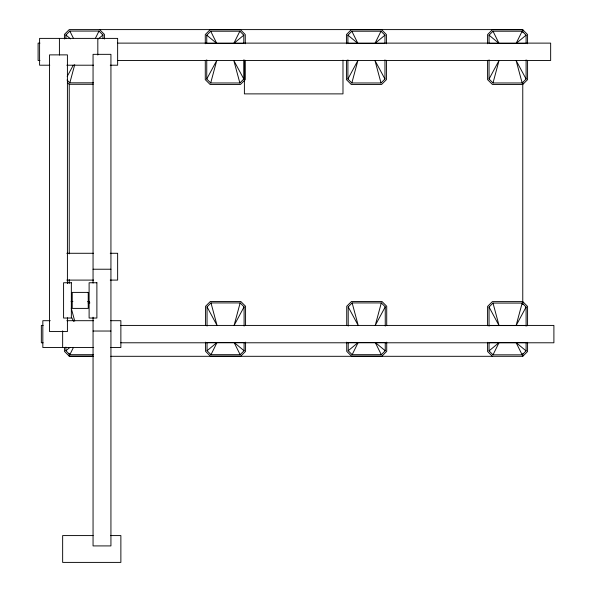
<?xml version="1.0" encoding="UTF-8"?>
<svg xmlns="http://www.w3.org/2000/svg" width="592" height="592" viewBox="0 0 592 592"><rect width="100%" height="100%" fill="white"/><g stroke="black" fill="none" stroke-linecap="round" stroke-linejoin="round"><path stroke-width="0.89" d="M93.536 82.828L69.841 82.828L74.733 64.654M210.7 82.976L216.753 60.48L206.749 79.032L210.7 82.976L239.856 82.976L243.8 79.032L243.8 59.844M240.152 302.926L234.099 325.422L244.096 306.878L240.152 302.926L210.989 302.926L207.045 306.878L207.045 326.066M351.848 82.976L357.901 60.48L347.904 79.032L351.848 82.976L381.011 82.976L384.955 79.032L384.955 59.844M381.3 302.926L375.247 325.422L385.251 306.878L381.3 302.926L352.144 302.926L348.2 306.878L348.2 326.066M493.003 82.976L499.049 60.48L489.051 79.032L493.003 82.976L522.159 82.976L526.103 79.032L526.103 59.844M522.159 303.082L516.106 325.578L526.103 307.026L522.159 303.082L493.003 303.082L489.051 307.026L489.051 326.214M95.371 38.391L98.997 31.073L102.949 35.017L102.949 38.672M65.897 347.082L65.897 350.738L69.841 354.682L73.475 347.363M239.856 31.221L233.803 43.423L243.8 35.165L239.856 31.221L210.7 31.221L206.749 35.165L206.749 43.394M210.989 354.682L217.042 342.479L207.045 350.738L210.989 354.682L240.152 354.682L244.096 350.738L244.096 342.509M381.011 31.221L374.958 43.423L384.955 35.165L381.011 31.221L351.848 31.221L347.904 35.165L347.904 43.394M352.144 354.682L358.197 342.479L348.2 350.738L352.144 354.682L381.3 354.682L385.251 350.738L385.251 342.509M522.159 31.221L516.106 43.423L526.103 35.165L522.159 31.221L493.003 31.221L489.051 35.165L489.051 43.394M493.003 354.837L499.049 342.627L489.051 350.886L493.003 354.837L522.159 354.837L526.103 350.886L526.103 342.664M67.199 76.457L73.282 65.172M65.897 38.672L65.897 35.017L69.841 31.073L98.997 31.073M110.8 356.303L522.766 356.303L527.576 351.5L527.576 342.294M98.279 38.872L102.949 35.017M65.897 350.738L69.893 347.437M39.953 43.12L38.103 43.12L38.103 60.48L39.953 60.48M117.527 43.12L550.656 43.12L550.656 60.48L117.527 60.48M207.252 43.423L243.305 43.423M348.399 43.423L384.452 43.423M489.554 43.423L525.607 43.423M49.758 65.209L39.59 65.209L39.59 38.391L117.638 38.391L117.638 65.209L110.245 65.209M66.807 65.209L93.61 65.209M93.166 84.293L69.234 84.293L67.429 82.495M66.807 253.28L93.61 253.28M110.245 253.28L117.638 253.28L117.638 280.097L110.245 280.097M93.055 269.227L110.933 269.227M66.807 280.097L93.61 280.097M71.077 301.461L72.912 301.461M87.646 301.461L89.481 301.461M88.067 302.926L89.888 302.926M50.224 320.694L42.831 320.694L42.831 347.511L93.662 347.511M66.859 320.694L93.662 320.694M110.704 320.694L120.872 320.694L120.872 347.511L110.704 347.511M43.186 325.422L41.344 325.422L41.344 342.783L43.186 342.783M120.761 325.422L553.897 325.422L553.897 342.783L120.761 342.783M489.554 325.578L525.607 325.578M93.055 331.032L110.933 331.032M207.548 342.479L243.601 342.479M348.695 342.479L384.748 342.479M489.554 342.627L525.607 342.627M69.841 354.682L93.536 354.682M93.166 356.155L69.234 356.155L64.424 351.345L64.424 347.667M93.247 356.303L69.234 356.303L69.234 353.535M93.144 535.582L62.648 535.582L62.648 562.4L120.872 562.4L120.872 535.582L110.704 535.582M489.051 35.165L499.049 43.423L493.003 31.221M347.904 35.165L357.901 43.423L351.848 31.221M206.749 35.165L216.753 43.423L210.7 31.221M526.103 350.886L516.106 342.627L522.159 354.837M65.897 35.017L70.559 38.872M385.251 350.738L375.247 342.479L381.3 354.682M244.096 350.738L234.099 342.479L240.152 354.682M492.389 356.303L487.586 351.5L487.586 342.294M99.611 29.6L104.414 34.41L104.414 39.005M67.022 80.009L69.841 82.828M526.103 79.032L516.106 60.48L522.159 82.976M384.955 79.032L374.958 60.48L381.011 82.976M489.051 307.026L499.049 325.578L493.003 303.082M243.8 79.032L233.803 60.48L239.856 82.976M348.2 306.878L358.197 325.422L352.144 302.926M207.045 306.878L217.042 325.422L210.989 302.926M71.543 317.356L73.719 321.389M69.841 31.073L73.475 38.391M71.24 308.121L74.733 321.101M527.576 43.756L527.576 34.558L522.766 29.748L492.389 29.748L487.586 34.558L487.586 43.756M527.576 60.317L527.576 79.639L522.766 84.449L492.389 84.449L487.586 79.639L487.586 60.317M527.576 325.741L527.576 306.419L522.766 301.609L492.389 301.609L487.586 306.419L487.586 325.741M526.103 35.165L526.103 43.394M526.103 307.026L526.103 326.214M522.766 32.368L522.766 29.6L69.234 29.6L64.424 34.41L64.424 39.005M522.766 82.207L522.766 304.621M522.766 353.535L522.766 356.303M489.051 59.844L489.051 79.032M489.051 342.664L489.051 350.886M386.717 325.585L386.717 306.264L381.914 301.461L351.537 301.461L346.727 306.264L346.727 325.585M386.717 342.146L386.717 351.345L381.914 356.155L351.537 356.155L346.727 351.345L346.727 342.146M386.428 43.756L386.428 34.558L381.618 29.748L351.241 29.748L346.431 34.558L346.431 43.756M386.428 60.317L386.428 79.639L381.618 84.449L351.241 84.449L346.431 79.639L346.431 60.317M385.251 306.878L385.251 326.066M384.955 35.165L384.955 43.394M348.2 342.509L348.2 350.738M347.904 59.844L347.904 79.032M342.983 60.103L342.983 93.884L244.392 93.884L244.392 60.103M245.569 325.585L245.569 306.264L240.759 301.461L210.382 301.461L205.572 306.264L205.572 325.585M245.569 342.146L245.569 351.345L240.759 356.155L210.382 356.155L205.572 351.345L205.572 342.146M245.273 43.756L245.273 34.558L240.463 29.748L210.086 29.748L205.283 34.558L205.283 43.756M245.273 60.317L245.273 79.639L240.463 84.449L210.086 84.449L205.283 79.639L205.283 60.317M244.096 306.878L244.096 326.066M243.8 35.165L243.8 43.394M207.045 342.509L207.045 350.738M206.749 59.844L206.749 79.032M97.821 38.391L97.821 55.041M93.055 283.072L93.055 54.338L110.933 54.338L110.933 545.913L93.055 545.913L93.055 317.186M69.234 84.049L69.234 253.864M69.234 279.705L69.234 283.398M67.414 283.605L67.414 54.878L49.536 54.878L49.536 331.564L67.414 331.564L67.414 317.734M62.648 330.869L62.648 347.511M59.415 38.391L59.415 55.041M71.351 282.754L63.581 282.754L63.581 318.037L71.351 318.037L71.351 282.754M96.888 282.754L89.111 282.754L89.111 318.037L96.888 318.037L96.888 282.754M88.23 292.396L72.231 292.396L72.231 308.395L88.23 308.395L88.23 292.396"/></g></svg>
